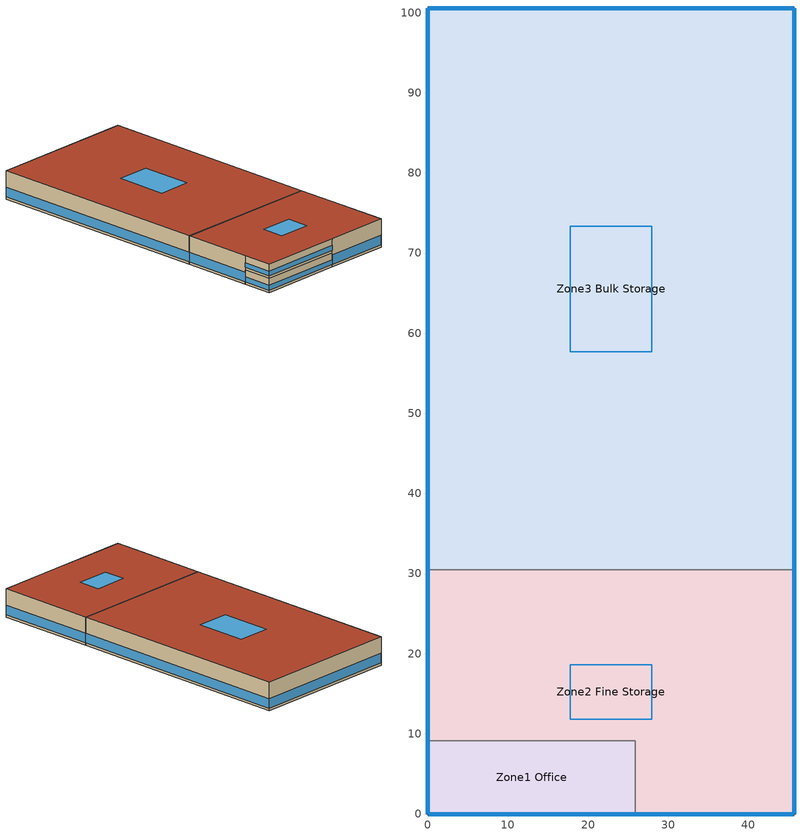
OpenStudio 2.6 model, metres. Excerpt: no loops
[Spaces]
Zone3 Bulk Storage
 floor ground: 45.72,100.58 45.72,30.48 0,30.48 0,100.58 z0
 wall outside: 45.72,30.48 45.72,100.58 0,100.58 0,30.48 z0:8.53
 wall to Zone2 Fine Storage: 45.72,30.48 0,30.48 z0:8.53
 window: 0,100.55 0,30.5 / 45.69,100.58 0.03,100.58 / 45.72,30.5 45.72,100.55 z0.76:3.61
 roof outside: 45.72,30.48 45.72,100.58 0,100.58 0,30.48 z8.53
 skylight: 27.97,57.69 27.97,73.37 17.75,73.37 17.75,57.69 z8.53
Zone2 Fine Storage
 floor to Zone1 Office: 0,0 0,9.14 25.91,9.14 25.91,0 z4.27
 floor ground: 45.72,30.48 45.72,0 25.91,0 25.91,9.14 0,9.14 0,30.48 z0
 wall outside: 0,30.48 0,9.14 / 25.91,0 45.72,0 45.72,30.48 z0:8.53; 0,9.14 0,0 25.91,0 z4.27:8.53
 wall to Zone1 Office: 0,9.14 25.91,9.14 25.91,0 z0:4.27
 window: 25.93,0 45.69,0 / 0,30.45 0,9.17 / 45.72,0.03 45.72,30.45 z0.76:3.61; 0.03,0 25.88,0 z5.03:6.45; 0,9.12 0,0.03 z5.03:6.46
 roof outside: 45.72,0 45.72,30.48 0,30.48 0,0 z8.53
 skylight: 27.97,11.83 27.97,18.65 17.75,18.65 17.75,11.83 z8.53
Zone1 Office
 floor ground: 25.91,9.14 25.91,0 0,0 0,9.14 z0
 wall outside: 0,9.14 0,0 25.91,0 z0:4.27
 window: 0.03,0 25.88,0 / 0,9.12 0,0.03 z0.76:2.19
[Schedule:Day]
NECB-A-Service Water Heating Default|Wkdy Day: 7, 0, 0.05, 8, 0, 0.1, 10, 0, 0.5, 16, 0, 0.9, 17, 0, 0.7, 18, 0, 0.5, 19, 0, 0.3, 22, 0, 0.2, 24, 0, 0.05
NECB-A-Service Water Heating Sat Day; NECB-A-Service Water Heating Sun|Hol Day: 24, 0, 0.05
Sp-Zone1 Office Sys-3 Flr-1 Sch-A HPlcmt-south ZN NECB System 3 PSZ Occ Sch Friday; Sp-Zone2 Fine Storage Sys-4 Flr-1 Sch-A HPlcmt-south ZN NECB System 4 PSZ Occ Sch Monday; Sp-Zone2 Fine Storage Sys-4 Flr-1 Sch-A HPlcmt-south ZN NECB System 4 PSZ Occ Sch Tuesday; Sp-Zone2 Fine Storage Sys-4 Flr-1 Sch-A HPlcmt-south ZN NECB System 4 PSZ Occ Sch Wednesday; Sp-Zone2 Fine Storage Sys-4 Flr-1 Sch-A HPlcmt-south ZN NECB System 4 PSZ Occ Sch Thursday; Sp-Zone2 Fine Storage Sys-4 Flr-1 Sch-A HPlcmt-south ZN NECB System 4 PSZ Occ Sch Friday; Sp-Zone3 Bulk Storage Sys-4 Flr-1 Sch-A HPlcmt-east ZN NECB System 4 PSZ Occ Sch Monday; Sp-Zone3 Bulk Storage Sys-4 Flr-1 Sch-A HPlcmt-east ZN NECB System 4 PSZ Occ Sch Tuesday; Sp-Zone3 Bulk Storage Sys-4 Flr-1 Sch-A HPlcmt-east ZN NECB System 4 PSZ Occ Sch Wednesday; Sp-Zone3 Bulk Storage Sys-4 Flr-1 Sch-A HPlcmt-east ZN NECB System 4 PSZ Occ Sch Thursday; Sp-Zone3 Bulk Storage Sys-4 Flr-1 Sch-A HPlcmt-east ZN NECB System 4 PSZ Occ Sch Friday: 8, 0, 0, 19, 0, 1, 24, 0, 0
Sp-Zone1 Office Sys-3 Flr-1 Sch-A HPlcmt-south ZN NECB System 3 PSZ Occ Sch Saturday; Sp-Zone1 Office Sys-3 Flr-1 Sch-A HPlcmt-south ZN NECB System 3 PSZ Occ Sch Sunday; Sp-Zone2 Fine Storage Sys-4 Flr-1 Sch-A HPlcmt-south ZN NECB System 4 PSZ Occ Sch Saturday; Sp-Zone2 Fine Storage Sys-4 Flr-1 Sch-A HPlcmt-south ZN NECB System 4 PSZ Occ Sch Sunday; Sp-Zone3 Bulk Storage Sys-4 Flr-1 Sch-A HPlcmt-east ZN NECB System 4 PSZ Occ Sch Saturday; Sp-Zone3 Bulk Storage Sys-4 Flr-1 Sch-A HPlcmt-east ZN NECB System 4 PSZ Occ Sch Sunday: 24, 0, 0
